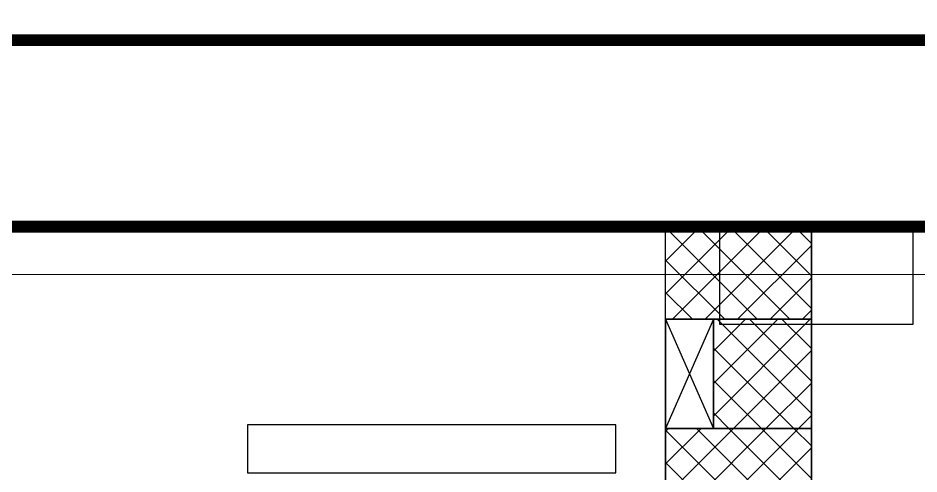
# Model space of a CAD drawing. Header units: metres. Extents: x -22 to 564, y 0 to 143.
# Drawn here: x 41.526 to 43.41, y 51.908 to 52.861 of the extents above; entities that cross this region are included whole.
import ezdxf
from ezdxf.xclip import XClip

# ---------------------------------------------------------------- set-up
doc = ezdxf.new("R2010")
doc.units = ezdxf.units.M
doc.header["$XCLIPFRAME"] = 2
for name, color, linetype in [('XREF  PB CONJ$0$PARQUE', 251, 'Continuous'), ('XREF PB NEURO-ONCOLOGIA$0$BUNKER', 6, 'Continuous'), ('XREF PB NEURO-ONCOLOGIA$0$EQUIPO', 8, 'Continuous'), ('XREF PB NEURO-ONCOLOGIA$0$TABIQUES BLINDADOS', 30, 'Continuous')]:
    doc.layers.add(name, color=color, linetype=linetype)
doc.layers.add('XREF PB NEURO-ONCOLOGIA$0$MUROS DE TABLAROCA', color=150, linetype='Continuous', lineweight=13)

# ---------------------------------------------------------------- blocks, each defined once
blk = doc.blocks.new('*U219')
at = {"color": 0}
for p, q in [((-3165, 1725.9), (-3265, 1725.9)), ((-3265, 1725.9), (-3265, 955.9)), ((-3165, 955.9), (-3165, 1725.9)), ((-3265, 955.9), (-3165, 955.9))]:
    blk.add_line(p, q, dxfattribs=at)
blk = doc.blocks.new('XREF PB NEURO-ONCOLOGIA')
at = {"layer": 'XREF PB NEURO-ONCOLOGIA$0$BUNKER', "true_color": 0x00ffff}
h = blk.add_hatch(dxfattribs=at)
h.set_pattern_fill('FP_1', color=4, scale=0.0254, angle=360, style=0, pattern_type=2)
h.set_pattern_definition([(225, (18.22237, 33.936868), (0.03394537, -0.03394537), []), (315, (18.22237, 33.936868), (0.03394537, 0.03394537), [])])
h.paths.add_polyline_path([(18.131, 2.6208), (18.131, 2.316), (18.5294, 2.316), (18.5294, 2.6208), (18.2316, 2.6208)], flags=0)
h = blk.add_hatch(dxfattribs=at)
h.set_pattern_fill('FP_5', color=4, scale=0.0254, angle=180, style=0, pattern_type=2)
h.set_pattern_definition([(225, (18.17086, 33.936868), (0.03394537, -0.03394537), []), (315, (18.17086, 33.936868), (0.03394537, 0.03394537), [])])
h.paths.add_polyline_path([(18.758, 2.6208), (18.758, 2.316), (18.9517, 2.316), (18.9517, 2.6208)])
h = blk.add_hatch(dxfattribs=at)
h.set_pattern_fill('FP_4', color=4, scale=0.0254, angle=360, style=0, pattern_type=2)
h.set_pattern_definition([(225, (18.222394, 33.93685), (0.03394537, -0.03394537), []), (315, (18.222394, 33.93685), (0.03394537, 0.03394537), [])])
h.paths.add_polyline_path([(18.5294, 2.5208), (18.5294, 2.316), (18.758, 2.316), (18.758, 2.5208)], flags=0)
at = {"layer": 'XREF PB NEURO-ONCOLOGIA$0$BUNKER', "color": 32, "true_color": 0xcd6928}
for p, q in [((18.131, 2.6208, 0), (18.9517, 2.6208, 0)), ((18.758, 2.6208, 0), (18.5294, 2.5208, 0)), ((18.758, 2.5208, 0), (18.5294, 2.6208, 0)), ((18.758, 2.6208, 0), (18.5294, 2.6208, 0)), ((18.5294, 2.6208, 0), (18.5294, 2.5208, 0)), ((18.758, 2.6208, 0), (18.758, 2.316, 0)), ((18.5294, 2.5208, 0), (18.5294, 2.316, 0)), ((18.5294, 2.5208, 0), (18.758, 2.5208, 0)), ((18.131, 2.316, 0), (18.5294, 2.316, 0)), ((18.5294, 2.316, 0), (18.758, 2.316, 0)), ((18.758, 2.316, 0), (18.9517, 2.316, 0))]:
    blk.add_line(p, q, dxfattribs=at)
at = {"layer": 'XREF PB NEURO-ONCOLOGIA$0$BUNKER'}
for p, q in [((18.5294, 2.6208, 0), (18.131, 2.6208, 0)), ((18.5294, 2.5208, 0), (18.5294, 2.6208, 0)), ((18.5294, 2.316, 0), (18.5294, 2.6208, 0)), ((18.758, 2.6208, 0), (18.758, 2.5208, 0)), ((18.758, 2.5208, 0), (18.758, 2.6208, 0)), ((18.758, 2.5208, 0), (18.5294, 2.5208, 0)), ((18.758, 2.5208, 0), (18.5294, 2.5208, 0)), ((18.758, 2.316, 0), (18.758, 2.5208, 0)), ((18.9517, 2.316, 0), (17.8262, 2.316, 0))]:
    blk.add_line(p, q, dxfattribs=at)
at = {"layer": 'XREF PB NEURO-ONCOLOGIA$0$EQUIPO', "color": 8, "ltscale": 100, "elevation": 0}
blk.add_lwpolyline([(18.9517, 2.1036), (18.7467, 2.1036), (18.7467, 2.5076), (18.9517, 2.5076)], close=True, dxfattribs=at)
at = {"layer": 'XREF PB NEURO-ONCOLOGIA$0$MUROS DE TABLAROCA'}
blk.add_lwpolyline([(8.7517, 7.8132), (9.2417, 7.8132), (9.2417, 8.1062), (11.3447, 8.1062), (11.3447, 2.9962), (11.8447, 2.9962), (11.8447, 8.1062), (13.5017, 8.1062), (13.5017, 7.8562), (17.8017, 7.8562), (17.8017, 8.1062), (18.8517, 8.1062), (18.8517, 0.7962), (17.8017, 0.7962), (17.8017, 1.0562), (13.5017, 1.0562), (13.5017, 0.7962), (9.2447, 0.7963), (9.2447, 5.4132), (8.2517, 5.413)], dxfattribs=at)
at = {"layer": 'XREF PB NEURO-ONCOLOGIA$0$TABIQUES BLINDADOS', "const_width": 0.025, "elevation": 0}
for points in [[(19.3417, 4.2062), (19.3417, 0.3062), (11.8517, 0.3063)], [(11.8517, 0.6962), (13.6017, 0.6962), (13.6017, 0.9562), (17.7017, 0.9562), (17.7017, 0.6962), (18.9517, 0.6962), (18.9517, 4.2062)]]:
    blk.add_lwpolyline(points, dxfattribs=at)
at = {"layer": 'XREF PB NEURO-ONCOLOGIA$0$EQUIPO', "color": 8, "xscale": 0.0009999999999940395, "yscale": 0.0009999999999940395, "zscale": 0.0009999999999940395, "rotation": 180}
blk.add_blockref('*U219', (15.2717, 4.4512, 0), dxfattribs=at)
blk = doc.blocks.new('XREF  PB CONJ')
at = {"layer": 'XREF  PB CONJ$0$PARQUE', "true_color": 0x136734}
h = blk.add_hatch(dxfattribs=at)
h.set_pattern_fill('CROSS', color=116, scale=0.02, angle=90)
edge = h.paths.add_edge_path()
edge.add_line((3.5883, 104.6056), (1.6936, 104.3684))
edge.add_line((1.6936, 104.3684), (2.4784, 17.6083))
edge.add_line((2.4784, 17.6083), (97.731, 17.9336))
edge.add_arc((97.7247, 19.237), 1.3034, 270.2752, 363.1006)
edge.add_line((99.0262, 19.3075), (96.4762, 19.3078))
edge.add_line((96.4762, 19.3078), (96.602, 20.224))
edge.add_line((96.602, 20.224), (62.4128, 20.224))
edge.add_arc((58.6329, 24.6535), 5.8231, 229.52466, 310.47534, ccw=False)
edge.add_line((54.8531, 20.224), (26.2527, 20.2188))
edge.add_line((26.2527, 20.2188), (4.2837, 20.0304))
edge.add_line((4.2837, 20.0304), (4.055, 46.6913))
edge.add_line((4.055, 46.6913), (2.3881, 46.6912))
edge.add_line((2.3881, 46.6912), (2.3881, 54.8033))
edge.add_line((2.3881, 54.8033), (3.9854, 54.8034))
edge.add_line((3.9854, 54.8034), (3.7464, 82.6679))
edge.add_line((3.7464, 82.6679), (3.6185, 95.2556))
edge.add_line((3.6185, 95.2556), (3.5883, 104.6056))

msp = doc.modelspace()

# ---------------------------------------------------------------- block references
at = {"rotation": 90}
msp.add_blockref('XREF PB NEURO-ONCOLOGIA', (45.501, 33.4734), dxfattribs=at)

# ---------------------------------------------------------------- next in the draw order: block references
ref = msp.add_blockref('XREF  PB CONJ', (67.8976, 28.71, 0), dxfattribs=dict(rotation=89.50849308405942))
XClip(ref).set_block_clipping_path([(-2.936402334, 82.9334608569), (21.1250270707, 82.9334608569), (21.1250270707, 49.0397586863), (26.6296707885, 49.0397586863), (26.6284018429, 17.4712422498), (-2.8531787476, 17.4341989701)])

doc.saveas('drawing.dxf')
